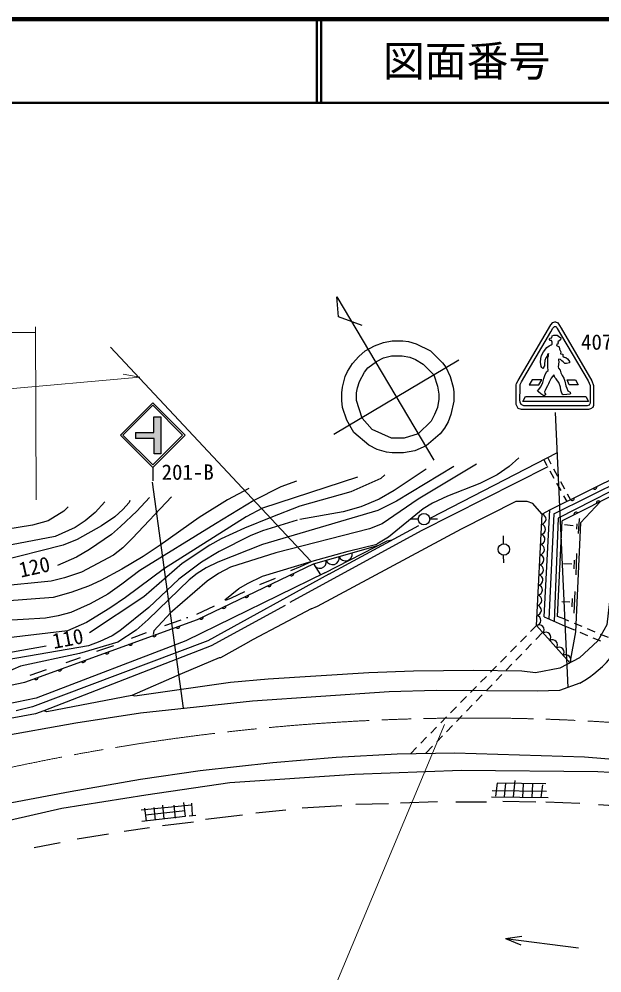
# Model space of a CAD drawing. Units: millimetres, scale not verified. Extents: x 40000 to 680000, y 20000 to 380000.
# Drawn here: x 473175 to 542781, y 266078 to 380000 of the extents above; entities that cross this region are included whole.
import ezdxf
from ezdxf.enums import TextEntityAlignment as Align

# ---------------------------------------------------------------- set-up
doc = ezdxf.new("R2010")
doc.units = ezdxf.units.MM
doc.header["$LTSCALE"] = 1000
doc.linetypes.add('CHAIN', pattern=[18.5, 12, -1.5, 3.5, -1.5])
for name, color, linetype, lineweight in [('M-BGD', 7, 'Continuous', 25), ('M-BMK', 2, 'CHAIN', 13), ('M-STR-HTXT', 7, 'Continuous', 13), ('M-STR-STRC', 7, 'Continuous', 25), ('M-TTL', 2, 'Continuous', 140), ('M-TTL-LINE', 7, 'Continuous', 50)]:
    doc.layers.add(name, color=color, linetype=linetype, lineweight=lineweight)
doc.layers.add('M-TTL-TXT', color=7, linetype='Continuous')
doc.styles.add('ＭＳ ゴシック', font='')
doc.styles.get('ＭＳ ゴシック').set_extended_font_data('MS Gothic')

msp = doc.modelspace()

# ---------------------------------------------------------------- hatches: boundary and pattern name
at = {"layer": 'M-STR-STRC'}
msp.add_hatch(color=256, dxfattribs=at).paths.add_polyline_path([(489266, 332483), (489266, 330642), (487080, 330642), (487080, 329921), (489297, 329921), (489297, 328064), (490096, 328064), (490096, 332483)])
msp.add_hatch(color=256, dxfattribs=at).paths.add_polyline_path([(489266, 332483), (489266, 330642), (487080, 330642), (487080, 329921), (489297, 329921), (489297, 328064), (490096, 328064), (490096, 332483)])
msp.add_hatch(color=256, dxfattribs=at).paths.add_polyline_path([(489266, 332483), (489266, 330642), (487080, 330642), (487080, 329921), (489297, 329921), (489297, 328064), (490096, 328064), (490096, 332483)])
msp.add_hatch(color=256, dxfattribs=at).paths.add_polyline_path([(489266, 332483), (489266, 330642), (487080, 330642), (487080, 329921), (489297, 329921), (489297, 328064), (490096, 328064), (490096, 332483)])
msp.add_hatch(color=256, dxfattribs=at).paths.add_polyline_path([(489266, 332483), (489266, 330642), (487080, 330642), (487080, 329921), (489297, 329921), (489297, 328064), (490096, 328064), (490096, 332483)])

# ---------------------------------------------------------------- linework, layer by layer
at = {"layer": 'M-BGD'}
for p, q in [((511328, 344418), (511117, 346809)), ((511117, 346809), (522716, 327336)), ((514163, 343400), (511328, 344418)), ((514503, 340374), (515604, 340967)), ((515604, 340967), (516705, 341390)), ((516705, 341390), (517721, 341560)), ((517721, 341560), (518991, 341560)), ((518991, 341560), (519668, 341475)), ((519668, 341475), (520599, 341221)), ((520599, 341221), (522293, 340374)), ((512979, 338850), (513741, 339697)), ((513741, 339697), (514503, 340374)), ((515858, 339104), (516705, 339528)), ((516705, 339528), (517636, 339782)), ((517636, 339782), (518906, 339782)), ((518906, 339782), (519837, 339612)), ((519837, 339612), (520515, 339358)), ((522293, 340374), (523732, 338935)), ((525679, 339274), (510778, 330384)), ((512387, 337919), (512979, 338850)), ((514842, 338342), (515858, 339104)), ((520515, 339358), (521446, 338766)), ((521446, 338766), (522716, 337496)), ((523732, 338935), (524155, 338427)), ((524155, 338427), (524663, 337326)), ((511794, 336056), (512133, 337326)), ((512133, 337326), (512387, 337919)), ((513826, 336734), (514419, 337834)), ((514419, 337834), (514842, 338342)), ((522716, 337496), (523139, 336141)), ((524663, 337326), (525002, 336056)), ((513572, 335972), (513826, 336734)), ((523139, 336141), (523309, 335210)), ((511709, 335379), (511794, 336056)), ((511709, 334448), (511709, 335379)), ((513487, 335379), (513572, 335972)), ((513487, 334448), (513487, 335379)), ((523309, 335210), (523309, 334617)), ((525002, 336056), (525087, 335464)), ((525087, 335464), (525087, 334363)), ((511794, 333601), (511709, 334448)), ((514165, 332331), (513487, 334448)), ((523309, 334617), (523139, 333601)), ((525087, 334363), (524748, 332754)), ((512302, 332077), (511794, 333601)), ((522801, 332754), (522377, 331992)), ((523139, 333601), (522801, 332754)), ((524748, 332754), (524409, 331908)), ((489266, 330642), (489266, 332483)), ((489266, 332483), (490096, 332483)), ((513149, 330638), (512302, 332077)), ((515350, 330976), (514165, 332331)), ((522377, 331992), (520853, 330468)), ((524409, 331908), (523986, 331146)), ((487080, 330642), (487080, 329921)), ((487080, 330642), (489266, 330642)), ((514927, 329114), (513149, 330638)), ((517636, 329960), (515350, 330976)), ((520853, 330468), (519160, 329960)), ((523478, 330468), (521785, 329029)), ((523986, 331146), (523478, 330468)), ((489297, 329921), (487080, 329921)), ((519160, 329960), (517636, 329960)), ((515943, 328606), (514927, 329114)), ((517043, 328267), (515943, 328606)), ((517721, 328182), (517043, 328267)), ((519075, 328182), (517721, 328182)), ((520430, 328436), (519075, 328182)), ((521785, 329029), (520430, 328436)), ((537448, 328182), (522293, 320393)), ((532876, 327590), (531691, 326574)), ((535836, 327354), (536217, 326662)), ((536307, 327596), (536684, 326898)), ((536563, 321382), (547929, 327010)), ((521785, 326235), (517975, 323695)), ((525087, 326574), (518229, 322425)), ((527796, 326828), (520853, 322679)), ((536302, 326509), (521192, 318869)), ((531691, 326574), (530251, 325558)), ((536555, 326049), (537037, 325173)), ((537017, 326283), (537492, 325403)), ((537030, 320910), (548047, 326386)), ((513572, 325304), (502227, 321578)), ((506291, 324796), (504428, 324118)), ((516366, 325134), (512810, 323526)), ((516874, 325558), (516366, 325134)), ((530251, 325558), (528219, 324542)), ((537825, 324787), (538301, 323908)), ((547714, 324925), (538020, 320074)), ((500618, 323949), (498078, 322594)), ((504428, 324118), (501211, 322510)), ((517975, 323695), (516197, 322679)), ((528219, 324542), (524325, 323018)), ((537375, 324560), (537858, 323684)), ((486394, 322510), (486309, 322256)), ((491389, 322933), (486733, 318022)), ((488765, 322848), (487241, 321240)), ((498078, 322594), (494691, 320478)), ((501211, 322510), (496639, 319716)), ((512810, 323526), (506714, 321832)), ((516197, 322679), (513995, 321748)), ((518229, 322425), (516027, 321324)), ((520853, 322679), (516535, 319716)), ((524325, 323018), (522547, 322171)), ((526018, 319123), (532537, 322425)), ((532537, 322425), (533807, 322425)), ((533807, 322425), (534485, 322171)), ((538196, 323071), (538577, 322379)), ((538634, 323292), (539011, 322594)), ((479028, 321748), (478520, 321240)), ((483431, 322340), (482245, 321070)), ((485547, 321409), (484616, 320562)), ((486309, 322256), (485547, 321409)), ((502227, 321578), (500279, 320562)), ((516027, 321324), (502227, 317260)), ((506714, 321832), (503243, 320478)), ((513995, 321748), (511879, 321155)), ((521446, 321494), (517297, 318107)), ((522547, 322171), (521446, 321494)), ((535636, 320876), (534485, 322171)), ((535902, 308591), (536563, 321382)), ((478520, 321240), (476657, 320054)), ((482245, 321070), (481060, 320054)), ((484616, 320562), (483007, 319462)), ((487241, 321240), (485293, 319377)), ((494691, 320478), (490035, 317176)), ((500279, 320562), (490543, 314382)), ((503243, 320478), (500110, 319208)), ((506375, 320139), (502227, 318869)), ((511879, 321155), (506714, 320224)), ((519932, 320303), (520846, 320304)), ((522225, 320303), (523139, 320304)), ((534953, 307574), (535636, 320876)), ((537030, 320910), (536456, 308346)), ((474795, 319546), (471577, 319038)), ((476657, 320054), (474795, 319546)), ((479875, 319292), (477504, 318192)), ((481060, 320054), (479875, 319292)), ((483007, 319462), (480129, 317853)), ((485293, 319377), (484193, 318446)), ((496639, 319716), (487579, 314128)), ((500110, 319208), (497316, 317938)), ((515011, 319123), (503835, 316244)), ((508831, 309894), (526018, 319123)), ((510185, 313704), (520899, 319511)), ((516535, 319716), (515011, 319123)), ((539349, 319481), (538298, 319615)), ((539776, 319729), (539725, 319086)), ((477504, 318192), (466159, 316075)), ((480129, 317853), (478435, 317176)), ((484193, 318446), (481568, 316668)), ((486733, 318022), (485547, 316837)), ((497316, 317938), (495961, 317176)), ((500787, 318276), (497062, 316414)), ((502227, 318869), (500787, 318276)), ((521192, 318869), (505529, 310318)), ((517297, 318107), (515881, 317268)), ((531037, 317358), (531029, 318272)), ((478435, 317176), (467513, 314382)), ((485547, 316837), (484447, 315990)), ((490035, 317176), (488003, 315821)), ((495961, 317176), (492659, 314974)), ((502227, 317260), (496893, 315144)), ((508325, 314942), (516009, 317111)), ((480044, 315736), (477758, 314720)), ((481568, 316668), (480044, 315736)), ((484447, 315990), (480637, 313958)), ((488003, 315821), (485463, 314297)), ((497062, 316414), (494945, 315144)), ((503835, 316244), (498417, 314551)), ((531053, 315065), (531046, 315979)), ((539756, 316178), (539654, 313605)), ((492659, 314974), (488087, 310995)), ((494945, 315144), (492236, 313112)), ((495538, 314466), (494437, 313789)), ((496893, 315144), (495538, 314466)), ((498417, 314551), (496977, 313789)), ((502227, 313450), (508166, 315250)), ((505613, 314128), (506799, 314636)), ((506799, 314636), (508166, 315250)), ((508325, 314942), (509181, 313631)), ((539183, 314911), (538208, 314949)), ((539450, 315363), (539418, 314356)), ((480637, 313958), (478605, 313281)), ((485463, 314297), (482923, 312942)), ((487579, 314128), (485463, 312519)), ((490543, 314382), (485886, 310910)), ((509677, 313874), (493083, 305746)), ((494437, 313789), (493506, 313027)), ((496977, 313789), (495623, 312858)), ((510185, 313704), (495707, 305746)), ((500449, 312604), (502227, 313450)), ((476996, 312858), (470053, 312180)), ((478605, 313281), (476996, 312858)), ((481483, 312265), (479367, 311503)), ((482923, 312942), (481483, 312265)), ((485463, 312519), (483769, 311334)), ((493506, 313027), (488595, 308286)), ((492236, 313112), (488680, 309725)), ((495623, 312858), (491220, 309048)), ((499433, 312011), (500449, 312604)), ((503751, 313196), (501888, 312434)), ((479367, 311503), (477250, 310910)), ((483769, 311334), (481653, 310148)), ((497739, 310656), (499433, 312011)), ((500110, 311588), (498501, 310826)), ((539537, 311624), (539435, 309050)), ((477250, 310910), (471493, 310487)), ((481653, 310148), (479367, 309132)), ((488087, 310995), (481568, 306677)), ((485886, 310910), (484023, 309640)), ((496469, 309894), (494353, 308878)), ((504936, 309979), (496131, 305153)), ((498501, 310826), (497828, 310540)), ((508069, 309556), (508831, 309894)), ((538964, 310356), (537990, 310394)), ((539232, 310808), (539200, 309802)), ((479367, 309132), (477843, 308709)), ((484023, 309640), (481229, 307947)), ((488680, 309725), (485209, 306931)), ((491305, 309132), (489273, 306931)), ((508069, 309556), (501126, 305915)), ((476319, 308455), (470985, 308116)), ((477843, 308709), (476319, 308455)), ((481229, 307947), (478943, 306931)), ((488595, 308286), (487156, 307016)), ((492490, 308201), (490543, 307524)), ((493167, 308540), (493337, 308540)), ((535902, 308591), (538376, 307496)), ((538337, 308333), (538808, 308136)), ((539454, 307865), (540376, 307478)), ((478943, 306931), (471239, 306000)), ((485209, 306931), (484277, 306338)), ((487156, 307016), (484955, 305576)), ((488341, 306677), (486563, 306000)), ((489273, 306931), (489188, 306508)), ((534953, 307574), (534244, 306852)), ((535701, 306735), (534875, 305882)), ((538949, 303096), (534953, 307574)), ((538376, 307496), (539489, 307035)), ((540136, 306767), (541060, 306384)), ((541021, 307207), (541943, 306820)), ((542588, 306549), (543511, 306162)), ((495707, 305746), (474795, 297872)), ((493083, 305746), (475218, 298888)), ((484955, 305576), (480383, 304222)), ((482838, 305661), (481483, 305153)), ((484277, 306338), (482838, 305661)), ((501126, 305915), (499941, 305238)), ((533754, 306352), (533053, 305639)), ((534388, 305379), (533692, 304661)), ((541707, 306116), (542630, 305734)), ((467852, 303629), (476403, 305153)), ((481483, 305153), (471747, 303460)), ((480383, 304222), (473355, 302698)), ((496131, 305153), (476149, 297364)), ((484447, 305153), (482415, 304476)), ((499941, 305238), (497231, 303714)), ((532563, 305139), (531862, 304425)), ((480467, 303714), (478774, 303121)), ((497062, 303714), (492659, 301851)), ((497231, 303714), (497062, 303714)), ((531372, 303926), (530672, 303212)), ((533205, 304158), (532510, 303440)), ((473355, 302698), (468191, 300496)), ((476403, 302274), (474456, 301597)), ((514927, 301936), (502904, 301174)), ((520261, 302105), (514927, 301936)), ((527457, 302190), (520261, 302105)), ((533215, 302105), (527457, 302190)), ((530181, 302713), (529481, 301999)), ((532023, 302937), (531327, 302219)), ((492659, 301851), (486648, 299226)), ((502904, 301174), (498417, 300750)), ((528990, 301499), (528290, 300786)), ((530840, 301716), (530144, 300998)), ((498417, 300750), (486987, 299142)), ((517382, 299650), (501041, 298549)), ((522970, 299819), (517382, 299650)), ((535077, 299734), (522970, 299819)), ((527800, 300286), (527099, 299572)), ((529657, 300495), (528962, 299776)), ((537702, 299819), (535077, 299734)), ((540157, 300666), (537702, 299819)), ((475218, 298888), (461248, 296009)), ((486648, 299226), (476488, 297279)), ((486987, 299142), (486648, 299226)), ((501041, 298549), (487664, 297110)), ((526609, 299073), (525908, 298359)), ((528475, 299274), (527779, 298555)), ((474795, 297872), (472847, 297364)), ((476149, 297364), (475133, 297025)), ((476488, 297279), (476149, 297364)), ((525418, 297860), (524717, 297146)), ((527292, 298052), (526596, 297334)), ((475133, 297025), (459978, 294231)), ((487664, 297110), (479959, 295924)), ((524227, 296646), (523527, 295933)), ((526109, 296831), (525414, 296113)), ((479959, 295924), (452527, 290929)), ((523036, 295433), (522336, 294720)), ((524927, 295610), (524231, 294892)), ((521845, 294220), (521145, 293506)), ((523744, 294389), (523048, 293671)), ((520655, 293007), (519946, 292285)), ((522561, 293168), (521735, 292315)), ((530251, 288728), (530082, 287204)), ((536093, 288643), (530251, 288728)), ((531267, 288728), (531098, 287119)), ((532368, 289066), (532199, 287119)), ((533384, 288643), (533299, 287034)), ((534485, 288643), (534400, 287034)), ((535670, 288558), (535501, 287034)), ((529574, 287119), (536347, 287034)), ((529659, 287881), (536178, 287796)), ((493760, 286103), (487749, 285510)), ((490289, 286103), (490458, 284494)), ((491643, 286103), (491813, 284579)), ((492829, 286442), (492998, 284748)), ((493760, 286357), (493845, 284918)), ((511709, 286018), (506968, 285764)), ((517297, 286272), (513403, 286188)), ((523139, 286526), (518737, 286357)), ((525341, 286526), (528981, 286526)), ((530929, 286611), (534908, 286526)), ((536093, 286526), (540157, 286357)), ((542359, 286188), (546084, 285934)), ((488172, 285764), (488341, 284240)), ((492998, 285426), (488257, 284918)), ((489273, 285849), (489442, 284325)), ((493506, 284833), (494268, 284918)), ((499856, 284918), (495453, 284410)), ((505021, 285510), (501465, 285172)), ((492998, 284748), (487833, 284156)), ((494014, 284071), (490289, 283648)), ((483854, 282632), (480129, 282039)), ((488765, 283394), (485717, 282970)), ((478097, 281616), (474964, 281023)), ((531249, 270189), (533231, 270461)), ((531249, 270189), (539988, 269085)), ((531249, 270189), (533101, 269433))]:
    msp.add_line(p, q, dxfattribs=at)
for points in [[(547849, 325627), (537539, 320387), (537084, 308054)], [(545182, 323658), (543369, 307638), (542273, 305747), (540123, 303726), (537758, 302457), (534856, 301920), (533215, 302105)], [(535636, 320876), (535769, 320952), (536563, 321382)], [(542596, 322364), (540241, 319828), (539618, 306832), (538949, 303096)], [(540088, 320366), (540075, 320290), (539929, 318576)], [(538337, 308333), (537493, 308634), (538020, 320074)], [(508166, 315250), (512472, 316463), (515881, 317268)], [(509677, 313874), (517128, 317684), (517724, 317790)], [(371332, 287119), (383912, 288683), (388910, 287909), (416288, 289360), (438845, 293471), (473866, 300824), (494472, 308305), (508325, 314942)], [(439367, 280211), (479257, 287757), (487677, 289223), (494800, 290269), (503471, 291201), (511035, 291856), (518330, 292258), (525181, 292372), (540700, 291889), (547988, 291287), (554545, 290556), (558802, 289997), (558696, 289392), (563866, 288810), (570431, 285211)], [(436864, 277552), (466273, 283005), (478270, 285763), (488331, 287359), (498344, 288810), (513242, 289826), (526012, 290309), (542291, 290135), (549677, 289745)]]:
    msp.add_lwpolyline(points, dxfattribs=at)
for centre in [(521528, 320267), (531077, 316661)]:
    msp.add_circle(centre, 683, dxfattribs=at)
for centre, radius, start, end in [((541914, 324095), 256, 219.02465, 13.66389), ((539226, 322764), 256, 219.02465, 13.66389), ((542373, 322189), 256, 39.26802, 193.90725), ((535488, 320277), 616, 277.95587, 76.16632), ((539690, 320847), 256, 39.26802, 193.90725), ((535426, 319068), 616, 277.95587, 76.16632), ((535364, 317858), 616, 277.95587, 76.16632), ((535302, 316649), 616, 277.95587, 76.16632), ((510616, 315641), 800, 199.3529, 12.17926), ((512153, 316075), 800, 199.3529, 12.17926), ((535240, 315440), 616, 277.95587, 76.16632), ((509079, 315207), 800, 199.3529, 12.17926), ((535178, 314231), 616, 277.95587, 76.16632), ((505735, 313764), 256, 218.27891, 12.91814), ((535116, 313022), 616, 277.95587, 76.16632), ((503029, 312467), 256, 218.27891, 12.91814), ((535054, 311812), 616, 277.95587, 76.16632), ((500324, 311171), 256, 218.27891, 12.91814), ((534992, 310603), 616, 277.95587, 76.16632), ((497618, 309875), 256, 218.27891, 12.91814), ((534930, 309394), 616, 277.95587, 76.16632), ((534867, 308185), 616, 277.95587, 76.16632), ((532276, 313865), 15373, 300.84152, 340.9099), ((494913, 308579), 256, 218.27891, 12.91814), ((535270, 307053), 610, 322.15314, 121.34099), ((489298, 306487), 256, 212.63469, 7.27392), ((492118, 307510), 256, 212.63469, 7.27392), ((536069, 306157), 610, 322.15314, 121.34099), ((486478, 305463), 256, 212.63469, 7.27392), ((536869, 305262), 610, 322.15314, 121.34099), ((483658, 304439), 256, 212.63469, 7.27392), ((537668, 304366), 610, 322.15314, 121.34099), ((480838, 303415), 256, 212.63469, 7.27392), ((538467, 303470), 610, 322.15314, 121.34099), ((478018, 302391), 256, 212.63469, 7.27392), ((475198, 301368), 256, 212.63469, 7.27392)]:
    msp.add_arc(centre, radius, start, end, dxfattribs=at)
at = {"layer": 'M-BMK'}
for centre, radius, start, end in [((527450, 34912), 261611, 88.67693, 102.38762), ((528773, 72049), 224454, 79.06939, 88.7957)]:
    msp.add_arc(centre, radius, start, end, dxfattribs=at)
at = {"layer": 'M-STR-HTXT'}
for p, q in [((475133, 343253), (475218, 322594)), ((449225, 342576), (475049, 342576)), ((484108, 340798), (507984, 315313)), ((487579, 337242), (366951, 326406)), ((487579, 337242), (485609, 337584)), ((523986, 295755), (508577, 258925))]:
    msp.add_line(p, q, dxfattribs=at)
at = {"layer": 'M-STR-STRC'}
for p, q in [((536495, 341774), (536616, 341894)), ((536602, 341626), (536495, 341774)), ((536616, 341894), (536817, 341921)), ((536817, 341921), (536831, 342150)), ((536831, 342150), (537027, 342261)), ((537027, 342261), (537454, 342266)), ((537454, 342266), (537579, 342140)), ((537579, 342140), (537875, 341934)), ((537875, 341934), (537821, 341701)), ((535810, 340256), (536200, 340766)), ((536200, 340766), (536468, 340968)), ((536468, 340968), (536723, 341075)), ((536777, 341599), (536602, 341626)), ((536723, 341075), (536844, 341183)), ((536844, 341398), (536777, 341599)), ((536844, 341183), (536844, 341398)), ((537382, 341182), (537347, 341021)), ((537347, 341021), (537597, 340914)), ((537526, 341191), (537382, 341182)), ((537660, 341576), (537508, 341451)), ((537508, 341451), (537544, 341343)), ((537544, 341343), (537526, 341191)), ((537597, 340914), (537687, 340842)), ((537821, 341701), (537660, 341576)), ((537687, 340842), (537705, 340582)), ((535502, 339472), (535556, 339803)), ((535556, 339803), (535810, 340256)), ((536075, 339535), (535977, 339230)), ((536245, 339759), (536075, 339535)), ((536299, 339982), (536245, 339759)), ((536389, 340000), (536299, 339982)), ((536308, 338407), (536335, 339615)), ((536335, 339615), (536389, 339741)), ((536389, 339741), (536389, 340045)), ((536389, 340045), (536389, 340000)), ((537705, 340582), (537857, 340242)), ((537857, 340242), (537848, 340027)), ((537848, 340027), (538108, 339982)), ((538108, 339982), (538126, 339741)), ((538126, 339741), (538269, 339615)), ((538269, 339615), (538466, 339570)), ((538466, 339570), (538681, 339418)), ((535431, 339024), (535502, 339472)), ((535520, 338523), (535431, 339024)), ((535610, 338389), (535520, 338523)), ((535708, 338272), (535610, 338389)), ((535923, 338603), (535807, 338442)), ((535807, 338442), (535807, 338290)), ((535977, 339230), (535914, 338765)), ((535914, 338765), (535923, 338603)), ((536344, 338013), (536308, 338407)), ((537624, 339051), (537562, 338478)), ((537562, 338478), (537588, 338290)), ((537839, 339329), (537597, 339365)), ((537597, 339365), (537606, 339248)), ((537606, 339248), (537624, 339051)), ((538000, 339168), (537839, 339329)), ((538161, 339078), (538000, 339168)), ((538287, 338962), (538161, 339078)), ((538358, 338863), (538287, 338962)), ((538546, 338845), (538358, 338863)), ((538896, 338926), (538546, 338845)), ((538681, 339418), (538815, 339212)), ((538815, 339212), (538905, 339096)), ((538905, 339096), (538896, 338926)), ((535807, 338290), (535708, 338272)), ((535860, 337072), (536013, 337538)), ((536013, 337538), (536209, 337914)), ((536209, 337914), (536344, 338013)), ((536881, 337296), (536702, 337108)), ((537024, 337493), (536881, 337296)), ((537087, 337413), (537024, 337493)), ((537176, 337189), (537087, 337413)), ((537588, 338290), (537776, 338057)), ((537776, 338057), (537875, 337753)), ((537875, 337753), (538036, 337413)), ((538036, 337413), (538224, 337126)), ((535207, 335720), (535502, 336096)), ((535502, 336096), (535717, 336598)), ((535717, 336598), (535860, 337072)), ((536272, 336213), (536120, 335899)), ((536398, 336437), (536272, 336213)), ((536487, 336643), (536398, 336437)), ((536702, 337108), (536487, 336643)), ((537311, 337037), (537176, 337189)), ((537472, 336795), (537311, 337037)), ((537633, 336589), (537472, 336795)), ((537830, 336034), (537633, 336589)), ((538224, 337126), (538349, 336768)), ((538349, 336768), (538475, 336213)), ((538475, 336213), (538582, 335935)), ((535090, 335568), (535207, 335720)), ((535207, 335470), (535090, 335568)), ((535475, 335246), (535207, 335470)), ((535717, 335094), (535475, 335246)), ((535878, 335022), (535717, 335094)), ((536084, 335147), (535878, 335022)), ((536004, 335640), (535923, 335497)), ((535923, 335497), (535959, 335317)), ((535959, 335317), (536084, 335147)), ((536120, 335899), (536004, 335640)), ((537893, 335694), (537830, 336034)), ((538009, 335326), (537893, 335694)), ((538072, 335183), (538009, 335326)), ((538170, 335129), (538072, 335183)), ((538582, 335147), (538170, 335129)), ((538582, 335935), (538725, 335586)), ((538931, 335201), (538582, 335147)), ((538725, 335586), (538976, 335425)), ((539021, 335300), (538931, 335201)), ((538976, 335425), (539021, 335300)), ((485282, 330320), (489143, 334181)), ((485579, 330320), (489143, 333884)), ((489143, 334181), (493004, 330320)), ((489143, 333884), (492707, 330320)), ((537194, 333008), (538715, 300168)), ((490096, 332483), (490096, 328064)), ((489143, 326459), (485282, 330320)), ((489143, 326756), (485579, 330320)), ((493004, 330320), (489143, 326459)), ((492707, 330320), (489143, 326756)), ((489297, 328064), (489297, 329921)), ((490096, 328064), (489297, 328064)), ((489143, 326459), (489143, 324853)), ((492829, 297702), (489103, 324711))]:
    msp.add_line(p, q, dxfattribs=at)
for points in [[(537225, 343822), (537510, 343715), (537899, 343070), (541583, 336796), (541794, 336247), (541794, 333843), (541686, 333602), (541404, 333454), (541190, 333373), (533171, 333387), (532782, 333481), (532634, 333816), (532554, 333978), (532554, 336315), (532594, 336476), (532782, 336838), (536695, 343481), (536923, 343750), (537160, 343836)], [(537307, 343288), (537448, 343052), (537956, 342161), (541119, 336800), (541391, 336222), (541392, 334134), (541268, 333886), (541032, 333802), (540693, 333793), (533448, 333802), (533135, 333961), (533003, 334254), (532997, 334525), (533000, 335907), (533020, 336345), (533171, 336655), (536683, 342632), (536930, 343075), (537109, 343288)], [(534435, 336924), (534080, 336303), (535247, 336303), (535602, 336924)], [(538943, 336914), (539613, 336924), (539940, 336311), (538864, 336306), (538616, 336925)], [(534233, 334927), (540875, 334927), (541179, 334306), (533342, 334306), (533659, 334927)]]:
    msp.add_lwpolyline(points, close=True, dxfattribs=at)
at = {"layer": 'M-TTL'}
msp.add_line((680000, 380000), (40000, 380000), dxfattribs=at)
at = {"layer": 'M-TTL-LINE'}
for p, q in [((508747, 380000), (508747, 370000)), ((509247, 380000), (509247, 370000)), ((40000, 370000), (680000, 370000))]:
    msp.add_line(p, q, dxfattribs=at)

# ---------------------------------------------------------------- texts
at = {"layer": 'M-BGD', "style": 'ＭＳ ゴシック'}
for s, rotation, p in [('120', 12.493, (473492, 312740)), ('110', 10.756, (477422, 304232))]:
    msp.add_text(s, height=1833, rotation=rotation, dxfattribs=at).set_placement(p, align=Align.BOTTOM_LEFT)
at = {"layer": 'M-STR-STRC', "style": 'ＭＳ ゴシック'}
for s, p in [('407-A', (540286, 339963)), ('201-B', (490194, 324429))]:
    msp.add_text(s, height=1833, dxfattribs=at).set_placement(p, align=Align.BOTTOM_LEFT)
at = {"layer": 'M-TTL-TXT', "style": 'ＭＳ ゴシック'}
msp.add_text('図面番号', height=3666, dxfattribs=at).set_placement((526622, 375000), align=Align.MIDDLE_CENTER)

doc.saveas('drawing.dxf')
